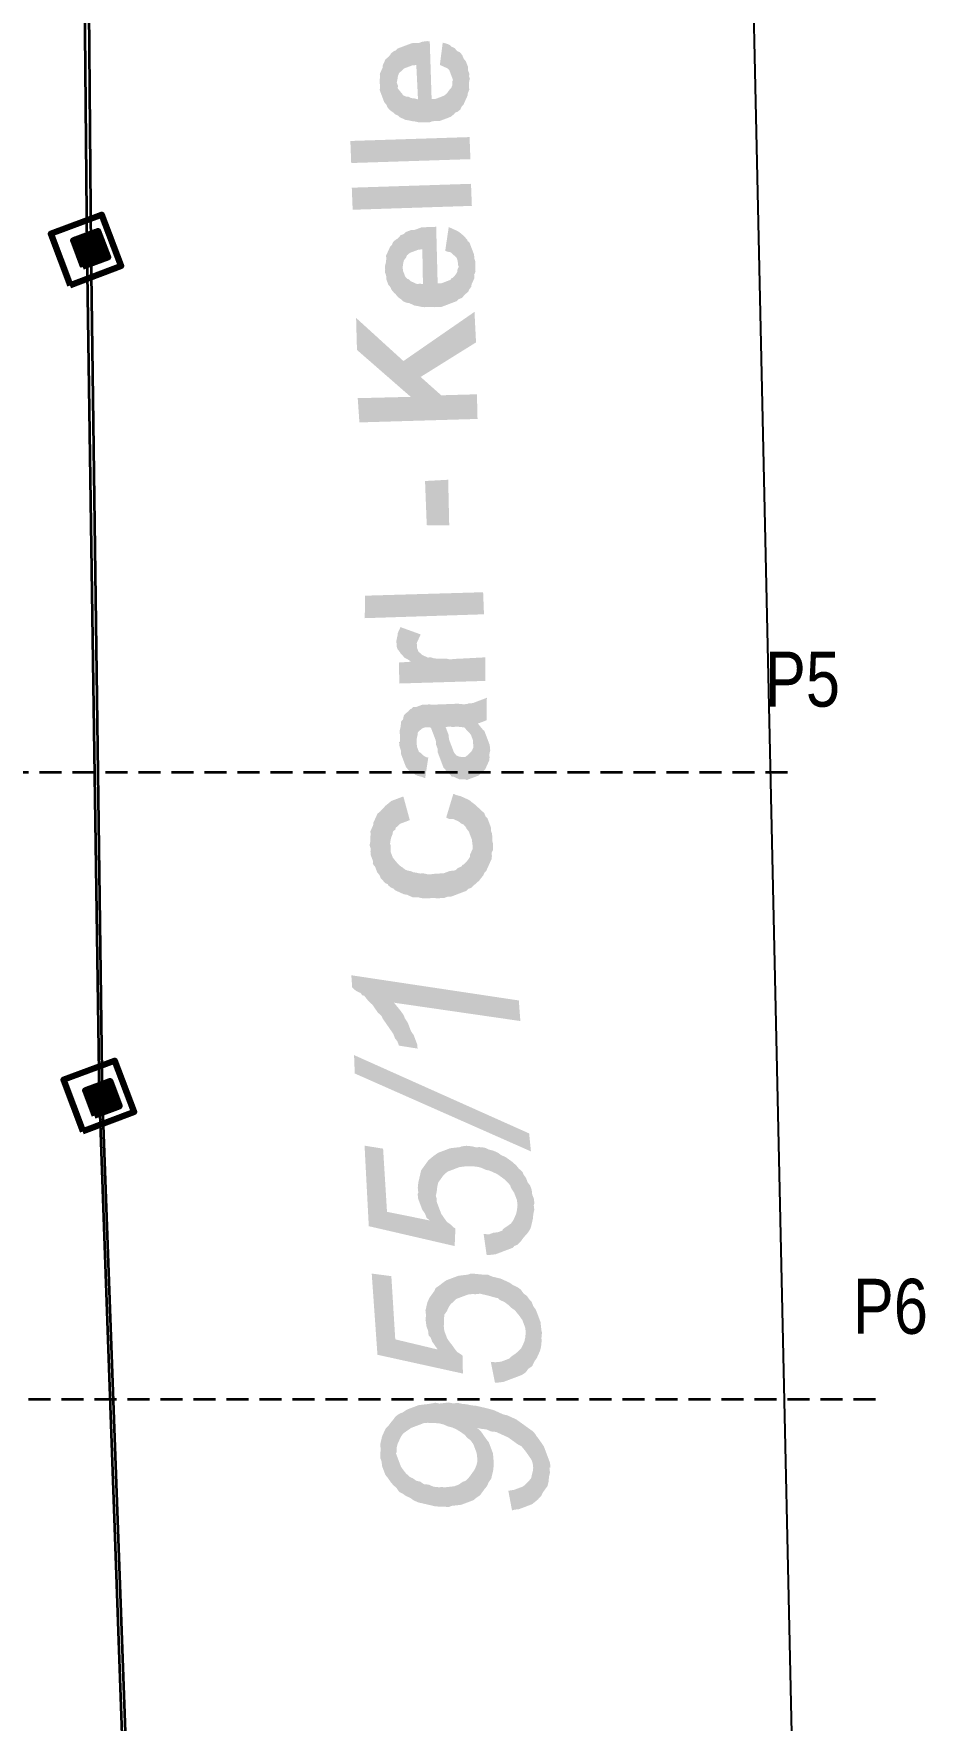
# Model space of a CAD drawing. Header units: metres. Extents: x -47 to 309, y -25 to 105.
# Drawn here: x 178.51 to 186.62, y 19.81 to 35.14 of the extents above; entities that cross this region are included whole.
import ezdxf

# ---------------------------------------------------------------- set-up
doc = ezdxf.new("R2010")
doc.units = ezdxf.units.M
doc.linetypes.add('AUSGEZOGEN', pattern=[0])
doc.linetypes.add('VERDECKT2_S2', pattern=[0.27, 0.2, -0.07])
for name, color, linetype, lineweight in [('XR$1$STANDARD_1', 7, 'AUSGEZOGEN', 25), ('XR$2$Beschriften_1', 7, 'AUSGEZOGEN', 13), ('XR$2$Möblierung', 7, 'AUSGEZOGEN', 13)]:
    doc.layers.add(name, color=color, linetype=linetype, lineweight=lineweight)
doc.styles.add('ARIAL', font='arial.ttf')

msp = doc.modelspace()

# ---------------------------------------------------------------- hatches: boundary and pattern name
at = {"layer": 'XR$1$STANDARD_1', "linetype": 'AUSGEZOGEN', "lineweight": 140, "transparency": 33554687}
h = msp.add_hatch(color=7, dxfattribs=at)
h.set_gradient(color2=(0, 0, 0), one_color=1)
h.paths.add_polyline_path([(181.6567771161778, 34.68837413656986), (181.6580713789491, 34.65493302978603), (181.6556332522105, 34.6313948287602), (181.6966895368178, 34.52246286542182), (181.717789611105, 34.49648653765747), (181.7252543901245, 34.47668072614138), (181.7463544644118, 34.45070439837701), (181.7773574444571, 34.42846046012242), (181.7947251292346, 34.41238703811609), (181.8219957197702, 34.40004600561954), (181.8103473548293, 34.7010159666742), (181.8189559978161, 34.73818946296783), (181.8213941245547, 34.76172766399362), (181.8337351570512, 34.78899825452922), (181.8597114848156, 34.81009832881649), (181.8757849068219, 34.82746601359402), (181.9550081528862, 34.85732512967203), (181.9884492596701, 34.85861939244323), (182.0038300141207, 34.5477465256305), (182.0153279802578, 34.33719697916933), (182.0487690870416, 34.33849124194055), (182.0822101938255, 34.33978550471176), (182.1057483948513, 34.33734737797323), (182.1354571121253, 34.34854454650248), (182.1688982189092, 34.3498388092737), (182.2023393256931, 34.3511330720449), (182.3013683832735, 34.3884569671424), (182.3273447110378, 34.4095570414297), (182.3434181330441, 34.42692472620722), (182.3632239445601, 34.4343895052267), (182.3892002723245, 34.45548957951397), (182.4015413048211, 34.48276017004959), (182.4176147268275, 34.50012785482709), (182.429955759324, 34.52739844536266), (182.4422967918205, 34.55466903589823), (182.4546378243171, 34.5819396264338), (182.4570759510557, 34.60547782745962), (182.4694169835523, 34.6327484179952), (182.4681227207811, 34.66618952477902), (182.4668284580098, 34.6996306315629), (182.4754371009966, 34.73680412785651), (182.4679723219771, 34.75660993937257), (182.4704104487157, 34.78014814039838), (182.4592132801864, 34.80985685767249), (182.4579190174152, 34.84329796445636), (182.4392570698665, 34.89281249324653), (182.4181569955792, 34.91878882101088), (182.4069598270499, 34.948497538285), (182.3858597527627, 34.97447386604936), (182.3585891622271, 34.98681489854588), (182.3374890879398, 35.01279122631028), (182.3102184974042, 35.02513225880684), (182.3218668623452, 34.72416229775217), (182.3156963460969, 34.71052700248438), (182.3169906088681, 34.67708589570053), (182.3046495763715, 34.64981530516496), (182.2885761543652, 34.63244762038742), (182.2663322161106, 34.60144464034209), (182.2403558883462, 34.58034456605482), (182.1611326422819, 34.5504854499768), (182.1276915354981, 34.54919118720561), (182.1107157206684, 35.07434598998923), (182.0871775196426, 35.07678411672778), (182.0438335071007, 35.07175746444683), (182.0141247898267, 35.06056029591758), (181.9806836830428, 35.05926603314636), (181.9472425762589, 35.05797177037515), (181.8185048014045, 35.0094507067484), (181.8024313793981, 34.99208302197087), (181.7826255678821, 34.98461824295137), (181.7566492401177, 34.96351816866407), (181.7504787238694, 34.94988287339632), (181.7344053018631, 34.93251518861878), (181.7084289740987, 34.91141511433148), (181.6960879416022, 34.88414452379592), (181.6837469091056, 34.85687393326035), (181.6813087823671, 34.83333573223452), (181.6689677498705, 34.80606514169896), (181.6566267173739, 34.77879455116339), (181.6579209801451, 34.74535344437955), (181.6554828534066, 34.7218152433537)], flags=0)
h = msp.add_hatch(color=7, dxfattribs=at)
h.set_gradient(color2=(0, 0, 0), one_color=1)
h.paths.add_polyline_path([(182.202731195641, 34.86021445282221), (182.2163664909088, 34.85404393657392), (182.2436370814443, 34.84170290407735), (182.2709076719799, 34.82936187158079), (182.2882753567574, 34.81328844957445), (182.3218668623452, 34.72416229775212), (182.3102184974042, 35.02513225880683), (182.2928508126267, 35.04120568081316), (182.2655802220912, 35.0535467133097), (182.2284067257976, 35.06215535629656)], flags=0)
h = msp.add_hatch(color=7, dxfattribs=at)
h.set_gradient(color2=(0, 0, 0), one_color=1)
h.paths.add_polyline_path([(181.8219957197702, 34.4000460056195), (181.8393634045478, 34.38397258361316), (181.8666339950834, 34.37163155111661), (181.8939045856189, 34.35929051862002), (181.9174427866447, 34.35685239188149), (181.9546162829383, 34.34824374889466), (181.9781544839642, 34.34580562215613), (182.0153279802578, 34.33719697916934), (182.0038300141207, 34.54774652563047), (181.9666565178271, 34.55635516861729), (181.9431183168013, 34.55879329535582), (181.9158477262657, 34.57113432785241), (181.8923095252399, 34.57357245459093), (181.8650389347044, 34.58591348708752), (181.8613065451946, 34.59581639284553), (181.8402064709073, 34.62179272060988), (181.81910639662, 34.64776904837425), (181.8215445233585, 34.67130724940007), (181.8103473548293, 34.70101596667418)], flags=0)
h = msp.add_hatch(color=7, dxfattribs=at)
h.set_gradient(color2=(0, 0, 0), one_color=1)
h.paths.add_polyline_path([(182.4803726809375, 34.00353790535023), (181.3966219685863, 33.96829201291972), (181.3888563919591, 34.16893865362286), (182.4726071043102, 34.20418454605337)], flags=0)
h = msp.add_hatch(color=7, dxfattribs=at)
h.set_gradient(color2=(0, 0, 0), one_color=1)
h.paths.add_polyline_path([(182.4934657074535, 33.57870642291817), (181.4097149951024, 33.54346053048763), (181.4019494184751, 33.74410717119074), (182.4857001308263, 33.77935306362125)], flags=0)
h = msp.add_hatch(color=7, dxfattribs=at)
h.set_gradient(color2=(0, 0, 0), one_color=1)
h.paths.add_polyline_path([(181.7054168327321, 32.99895111259959), (181.7029787059936, 32.97541291157379), (181.7141758745228, 32.94570419429969), (181.715470137294, 32.91226308751583), (181.7341320848428, 32.86274855872566), (181.7552321591301, 32.83677223096129), (181.7626969381496, 32.81696641944522), (181.7837970124369, 32.79099009168085), (181.8011646972144, 32.77491666967455), (181.8222647715017, 32.74894034191018), (181.853267751547, 32.72669640365559), (181.8706354363245, 32.71062298164926), (181.8651575876319, 33.02522823797174), (181.8675957143705, 33.04876643899754), (181.8762043573573, 33.08593993529117), (181.8922777793635, 33.1033076200687), (181.9046188118602, 33.13057821060425), (181.9305951396245, 33.15167828489155), (182.0098183856888, 33.18153740096955), (182.0432594924727, 33.18283166374073), (182.0487373411653, 32.86822640741828), (182.0602353073023, 32.6576768609571), (182.0936764140861, 32.65897112372831), (182.12711752087, 32.66026538649954), (182.1506557218958, 32.65782725976101), (182.1840968286797, 32.65912152253221), (182.2175379354636, 32.66041578530341), (182.356178616076, 32.71266923843995), (182.3722520380823, 32.73003692321745), (182.4019607553564, 32.7412340917467), (182.4180341773628, 32.75860177652423), (182.4341075993691, 32.77596946130176), (182.4600839271334, 32.79706953558907), (182.47242495963, 32.82434012612463), (182.4884983816363, 32.84170781090214), (182.4909365083749, 32.86524601192797), (182.5032775408714, 32.89251660246354), (182.515618573368, 32.91978719299911), (182.5143243105968, 32.95322829978298), (182.5266653430934, 32.98049889031854), (182.5253710803222, 33.01393999710238), (182.5240768175509, 33.04738110388622), (182.5265149442895, 33.07091930491208), (182.5153177757603, 33.10062802218615), (182.514023512989, 33.13406912897002), (182.4729672283817, 33.24300109230842), (182.4555995436043, 33.25907451431472), (182.4518671540945, 33.26897742007276), (182.4307670798072, 33.29495374783709), (182.4133993950297, 33.31102716984342), (182.3960317102521, 33.32710059184976), (182.3650287302069, 33.34934453010435), (182.3667741893898, 33.04464217953991), (182.3742389684092, 33.02483636802387), (182.3618979359127, 32.9975657774883), (182.3594598091741, 32.97402757646247), (182.3372158709195, 32.94302459641716), (182.3211424489132, 32.9256569116396), (182.3112395431552, 32.92192452212986), (182.2951661211488, 32.90455683735233), (182.2159428750846, 32.87469772127432), (182.1825017683006, 32.87340345850312), (182.1692583429808, 33.38865535552874), (182.1358172361969, 33.38736109275751), (182.102376129413, 33.38606682998631), (182.0689350226292, 33.38477256721507), (182.0354939158454, 33.38347830444387), (181.9760764812972, 33.36108396738536), (181.9426353745133, 33.35978970461419), (181.8931208457232, 33.34112775706542), (181.8770474237168, 33.32376007228788), (181.8473387064427, 33.31256290375862), (181.8312652844364, 33.29519521898111), (181.8151918624301, 33.27782753420358), (181.8052889566721, 33.27409514469381), (181.7793126289077, 33.25299507040654), (181.7669715964111, 33.22572447987098), (181.7508981744048, 33.20835679509341), (181.7385571419082, 33.18108620455787), (181.7262161094116, 33.1538156140223), (181.7138750769151, 33.12654502348673), (181.7151693396863, 33.09310391670287), (181.7127312129477, 33.06956571567707), (181.7041225699609, 33.03239221938346)], flags=0)
h = msp.add_hatch(color=7, dxfattribs=at)
h.set_gradient(color2=(0, 0, 0), one_color=1)
h.paths.add_polyline_path([(182.2513709121953, 33.17079142885197), (182.2650062074631, 33.16462091260367), (182.3021797037567, 33.15601226961684), (182.3195473885341, 33.13993884761054), (182.3369150733118, 33.12386542560421), (182.3542827580892, 33.10779200359788), (182.3654799266185, 33.0780832863238), (182.3667741893898, 33.04464217953991), (182.3650287302069, 33.34934453010438), (182.3377581396713, 33.36168556260092), (182.3104875491357, 33.37402659509752), (182.2832169586001, 33.38636762759408)], flags=0)
h = msp.add_hatch(color=7, dxfattribs=at)
h.set_gradient(color2=(0, 0, 0), one_color=1)
h.paths.add_polyline_path([(181.8706354363245, 32.71062298164927), (181.8979060268601, 32.69828194915267), (181.9214442278859, 32.69584382241415), (181.9487148184215, 32.68350278991758), (181.9759854089571, 32.67116175742101), (181.9995236099829, 32.66872363068246), (182.0366971062765, 32.66011498769566), (182.0602353073023, 32.65767686095712), (182.0487373411653, 32.86822640741829), (182.0251991401395, 32.87066453415682), (181.9917580333556, 32.86937027138559), (181.96448744282, 32.88171130388218), (181.9372168522845, 32.89405233637875), (181.919849167507, 32.91012575838509), (181.9062138722391, 32.91629627463335), (181.8888461874616, 32.93236969663965), (181.8664518504031, 32.99178713118787), (181.8651575876319, 33.02522823797174)], flags=0)
h = msp.add_hatch(color=7, dxfattribs=at)
h.set_gradient(color2=(0, 0, 0), one_color=1)
h.paths.add_polyline_path([(181.4410780992193, 32.56003313848806), (181.4489940746504, 32.26896608319141), (181.9377273751599, 31.84244846804025), (182.0278469921456, 32.0234396960312), (182.5314505242303, 32.33765308240582), (182.5173640325509, 32.61508484243463), (181.8715378291479, 32.16810049408809)], flags=0)
h = msp.add_hatch(color=7, dxfattribs=at)
h.set_gradient(color2=(0, 0, 0), one_color=1)
h.paths.add_polyline_path([(181.4559165849181, 31.83049930549154), (181.4711469405649, 31.61004685327235), (182.544994747158, 31.64156035619312), (182.5396672972693, 31.86574519792208), (182.2151591351888, 31.85653495971971), (182.0278469921456, 32.02343969603115), (181.9377273751599, 31.84244846804024)], flags=0)
h = msp.add_hatch(color=7, dxfattribs=at)
h.set_gradient(color2=(0, 0, 0), one_color=1)
h.paths.add_polyline_path([(182.2877289227168, 30.67375518978822), (182.0833498925039, 30.67589251891901), (182.0678187392493, 31.07718580032526), (182.2783682857105, 31.08868376646227)], flags=0)
h = msp.add_hatch(color=7, dxfattribs=at)
h.set_gradient(color2=(0, 0, 0), one_color=1)
h.paths.add_polyline_path([(182.6036877682742, 29.86544930713911), (181.5199370559231, 29.83020341470857), (181.5220743850539, 30.03458244492147), (182.595922191647, 30.06609594784225)], flags=0)
h = msp.add_hatch(color=7, dxfattribs=at)
h.set_gradient(color2=(0, 0, 0), one_color=1)
h.paths.add_polyline_path([(181.8064286553505, 29.61020215890107), (181.8101610448602, 29.60029925314301), (181.8114553076315, 29.5668581463592), (181.818920086651, 29.5470523348431), (181.8400201609383, 29.52107600707874), (181.843752550448, 29.5111731013207), (181.8611202352255, 29.4950996793144), (181.8822203095128, 29.46912335155004), (181.9094909000484, 29.45678231905347), (181.9404938800936, 29.43453838079887), (181.9947342635571, 29.59069714499278), (181.9910018740473, 29.60060005075081), (182.0033429065438, 29.62787064128641), (182.0156839390404, 29.65514123182192), (182.028024971537, 29.68241182235752), (181.8445956168076, 29.74899323831745), (181.832254584311, 29.72172264778188), (181.8199135518144, 29.69445205724631), (181.8174754250758, 29.67091385622048), (181.808866782089, 29.63374035992687)], flags=0)
h = msp.add_hatch(color=7, dxfattribs=at)
h.set_gradient(color2=(0, 0, 0), one_color=1)
h.paths.add_polyline_path([(181.8302676539841, 29.42692320297548), (181.8343008411017, 29.23617946803037), (182.6170815923981, 29.25977699551998), (182.6154865320191, 29.47405893149089), (182.3714958787741, 29.46126670258265), (182.3380547719902, 29.45997243981142), (182.2947107594483, 29.45494578753051), (182.2575372631547, 29.46355443051728), (182.2240961563708, 29.46226016774608), (182.190655049587, 29.46096590497487), (182.1671168485612, 29.46340403171339), (182.1435786475354, 29.46584215845192), (182.1299433522676, 29.47201267470024), (182.1064051512418, 29.47445080143875), (182.0965022454837, 29.470718411929), (182.0692316549482, 29.48305944442559), (182.0419610644126, 29.49540047692218), (182.0245933796351, 29.51147389892848), (182.0072256948575, 29.52754732093481), (181.9960285263282, 29.5572560382089), (181.9947342635571, 29.59069714499278), (181.9404938800936, 29.43453838079886)], flags=0)
h = msp.add_hatch(color=7, dxfattribs=at)
h.set_gradient(color2=(0, 0, 0), one_color=1)
h.paths.add_polyline_path([(181.8413737501732, 28.70729227573701), (181.8314708444152, 28.70355988622726), (181.8364974966962, 28.66021587368537), (181.8476946652254, 28.63050715641126), (181.8489889279966, 28.59706604962741), (181.8937776021136, 28.47823118053099), (181.9148776764009, 28.45225485276664), (181.9322453611784, 28.43618143076032), (181.959515951714, 28.42384039826372), (181.9768836364915, 28.40776697625742), (182.0041542270271, 28.39542594376083), (182.0413277233207, 28.38681730077401), (182.0685983138563, 28.37447626827744), (182.0980062335227, 28.56651426599374), (182.0881033277646, 28.56278187648401), (182.060832737229, 28.57512290898059), (182.0434650524514, 28.59119633098692), (182.0260973676739, 28.60726975299322), (182.0124620724062, 28.6134402692415), (181.9938001248574, 28.66295479803167), (181.9925058620862, 28.69639590481552), (181.9832956238838, 29.02090406689605), (181.959757422858, 29.02334219363456), (181.9436840008517, 29.00597450885704), (181.9337810950937, 29.0022421193473), (181.9177076730873, 28.98487443456976), (181.8917313453229, 28.96377436028246), (181.8756579233166, 28.94640667550496), (181.8670492803298, 28.90923317921134), (181.8509758583235, 28.89186549443379), (181.8485377315849, 28.868327293408), (181.8460996048464, 28.84478909238215), (181.8374909618596, 28.80761559608857), (181.8387852246308, 28.77417448930472), (181.840079487402, 28.74073338252083)], flags=0)
h = msp.add_hatch(color=7, dxfattribs=at)
h.set_gradient(color2=(0, 0, 0), one_color=1)
h.paths.add_polyline_path([(181.9832956238838, 29.02090406689602), (181.9925058620862, 28.69639590481554), (181.991211599315, 28.72983701159938), (181.9998202423018, 28.76701050789298), (182.0022583690404, 28.79054870891881), (182.0183317910466, 28.80791639369632), (182.044308118811, 28.82901646798362), (182.0641139303271, 28.83648124700312), (182.0975550371109, 28.83777550977435), (182.1210932381367, 28.83533738303582), (182.1658819122538, 28.71650251393939), (182.167176175025, 28.68306140715552), (182.182105733064, 28.64344978412338), (182.1833999958351, 28.61000867733952), (182.2356534489717, 28.47136799672704), (182.2530211337492, 28.45529457472071), (182.2642183022785, 28.42558585744664), (182.2548576652722, 28.84051443412063), (182.298201677814, 28.84554108640163), (182.3118369730819, 28.8393705701533), (182.3551809856237, 28.84439722243427), (182.3787191866495, 28.84195909569574), (182.4022573876754, 28.83952096895721), (182.4257955887012, 28.83708284221867), (182.4468956629885, 28.81110651445431), (182.464263347766, 28.79503309244801), (182.4853634220533, 28.76905676468362), (182.5040253696021, 28.71954223589347), (182.5053196323733, 28.68610112910964), (182.5268709030722, 28.38886355756469), (182.5565796203463, 28.40006072609393), (182.5483628473073, 28.87196861057762), (182.6275860933716, 28.90182772665563), (182.6297234225024, 29.1062067568685), (182.520791459164, 29.06515047226126), (182.500985647648, 29.05768569324176), (182.4675445408641, 29.05639143047053), (182.447738729348, 29.04892665145105), (182.4142976225642, 29.04763238867985), (182.3672212205126, 29.05250864215689), (182.1331334730255, 29.0434488027584), (182.1095952719998, 29.04588692949696), (182.0761541652159, 29.04459266672576), (182.0427130584321, 29.04329840395453), (182.0130043411579, 29.03210123542529)], flags=0)
h = msp.add_hatch(color=7, dxfattribs=at)
h.set_gradient(color2=(0, 0, 0), one_color=1)
h.paths.add_polyline_path([(182.2642183022785, 28.42558585744663), (182.291488892814, 28.41324482495002), (182.3125889671013, 28.38726849718568), (182.3224918728593, 28.39100088669544), (182.3497624633949, 28.37865985419889), (182.3770330539305, 28.36631882170228), (182.4005712549563, 28.36388069496375), (182.4340123617401, 28.36517495773495), (182.4476476570079, 28.35900444148669), (182.5268709030722, 28.38886355756468), (182.5053196323733, 28.68610112910961), (182.5066138951445, 28.65266002232575), (182.4942728626479, 28.62538943179019), (182.4781994406415, 28.60802174701268), (182.4621260186353, 28.59065406223513), (182.4361496908709, 28.56955398794783), (182.4027085840871, 28.56825972517663), (182.3791703830613, 28.57069785191516), (182.3518997925257, 28.58303888441176), (182.3307997182384, 28.60901521217608), (182.2860110441213, 28.7278500812725), (182.2809843918404, 28.77119409381441), (182.2548576652722, 28.84051443412065)], flags=0)
h = msp.add_hatch(color=7, dxfattribs=at)
h.set_gradient(color2=(0, 0, 0), one_color=1)
h.paths.add_polyline_path([(182.5565796203463, 28.4000607260939), (182.5726530423526, 28.41742841087142), (182.598629370117, 28.43852848515873), (182.6147027921233, 28.45589616993624), (182.6270438246199, 28.48316676047184), (182.6393848571164, 28.51043735100741), (182.651725889613, 28.53770794154296), (182.6541640163516, 28.56124614256879), (182.6528697535804, 28.59468724935265), (182.6614783965671, 28.63186074564625), (182.6577460070574, 28.64176365140427), (182.6564517442862, 28.67520475818812), (182.6079306806595, 28.80394253304259), (182.5905629958819, 28.82001595504889), (182.5694629215946, 28.84599228281326), (182.5483628473074, 28.87196861057762)], flags=0)
h = msp.add_hatch(color=7, dxfattribs=at)
h.set_gradient(color2=(0, 0, 0), one_color=1)
h.paths.add_polyline_path([(182.2599436440169, 28.01682779702086), (182.2872142345525, 28.00448676452426), (182.3206553413364, 28.00578102729548), (182.347925931872, 27.99343999479892), (182.3751965224074, 27.98109896230238), (182.392564207185, 27.96502554029602), (182.4198347977206, 27.95268450779945), (182.4409348720079, 27.92670818003509), (182.4446672615176, 27.91680527427707), (182.4657673358049, 27.89082894651273), (182.4956264518829, 27.81160570044843), (182.4969207146541, 27.77816459366458), (182.488854340419, 28.15965206355478), (182.4714866556415, 28.1757254855611), (182.444216065106, 28.18806651805766), (182.4169454745704, 28.20040755055423), (182.3896748840348, 28.21274858305081), (182.3525013877412, 28.22135722603764), (182.3252307972057, 28.2336982585342)], flags=0)
h = msp.add_hatch(color=7, dxfattribs=at)
h.set_gradient(color2=(0, 0, 0), one_color=1)
h.paths.add_polyline_path([(181.5630078514448, 27.76546343709646), (181.574205019974, 27.73575471982236), (181.5717668932354, 27.71221651879653), (181.5730611560066, 27.67877541201266), (181.5954554930651, 27.61935797746446), (181.5930173663266, 27.59581977643864), (181.6141174406139, 27.56984344867429), (181.6327793881626, 27.52032891988411), (181.6538794624499, 27.49435259211977), (181.6650766309792, 27.46464387484566), (181.6824443157567, 27.44857045283934), (181.703544390044, 27.42259412507499), (181.7308149805795, 27.41025309257841), (181.7345473700893, 27.40035018682036), (181.7519150548668, 27.38427676481407), (181.7791856454024, 27.37193573231748), (181.7965533301799, 27.35586231031116), (181.8238239207155, 27.34352127781458), (181.8510945112511, 27.33118024531803), (181.8783651017866, 27.31883921282143), (181.9019033028125, 27.31640108608293), (181.9291738933481, 27.30406005358633), (181.9564444838836, 27.29171902108978), (181.9898855906675, 27.29301328386099), (182.0134237916933, 27.29057515712244), (182.0505972879869, 27.28196651413563), (182.0840383947707, 27.28326077690684), (182.1174795015546, 27.28455503967806), (182.1509206083384, 27.28584930244925), (182.1744588093642, 27.28341117571072), (182.2078999161481, 27.28470543848194), (182.2413410229319, 27.28599970125314), (182.2710497402061, 27.29719686978239), (182.3044908469899, 27.29849113255363), (182.4431315276024, 27.35074458569012), (182.4592049496087, 27.36811227046764), (182.4889136668828, 27.37930943899688), (182.5049870888892, 27.3966771237744), (182.5309634166535, 27.41777719806171), (182.5470368386599, 27.43514488283925), (182.5569397444179, 27.43887727234898), (182.5791836826725, 27.4698802523943), (182.5952571046788, 27.48724793717184), (182.6075981371754, 27.51451852770741), (182.6236715591817, 27.53188621248493), (182.6360125916783, 27.5591568030205), (182.6483536241748, 27.58642739355608), (182.6606946566714, 27.61369798409163), (182.673035689168, 27.64096857462723), (182.6754738159065, 27.66450677565301), (182.6741795531353, 27.69794788243689), (182.6865205856319, 27.72521847297244), (182.6852263228607, 27.7586595797563), (182.6839320600895, 27.79210068654017), (182.6801996705797, 27.80200359229819), (182.6789054078085, 27.83544469908204), (182.6776111450372, 27.86888580586591), (182.666413976508, 27.89859452314001), (182.6688521032466, 27.92213272416583), (182.6352605976588, 28.01125887598813), (182.6178929128813, 28.02733229799445), (182.606695744352, 28.05704101526857), (182.5893280595745, 28.0731144372749), (182.571960374797, 28.08918785928121), (182.5545926900194, 28.10526128128755), (182.5372250052419, 28.12133470329386), (182.5198573204644, 28.13740812530017), (182.488854340419, 28.15965206355478), (182.4969207146541, 27.7781645936646), (182.5006531041639, 27.76826168790655), (182.5019473669351, 27.73482058112272), (182.4896063344385, 27.70754999058713), (182.4772653019419, 27.68027940005156), (182.4748271752034, 27.65674119902574), (182.4525832369488, 27.62573821898045), (182.4365098149425, 27.6083705342029), (182.4204363929361, 27.59100284942537), (182.4105334871781, 27.58727045991558), (182.3944600651718, 27.56990277513809), (182.3647513478977, 27.55870560660884), (182.3486779258913, 27.54133792183129), (182.3288721143753, 27.53387314281182), (182.2954310075914, 27.53257888004059), (182.2360135730432, 27.5101845429821), (182.2025724662593, 27.5088902802109), (182.1691313594755, 27.50759601743966), (182.1257873469336, 27.50256936515871), (182.0923462401498, 27.5012751023875), (182.0551727438562, 27.5098837453743), (182.0217316370723, 27.5085894826031), (181.9845581407787, 27.51719812558995), (181.9610199397528, 27.51963625232846), (181.9337493492173, 27.53197728482504), (181.9102111481915, 27.53441541156358), (181.8829405576559, 27.54675644406016), (181.8655728728784, 27.56282986606647), (181.8519375776106, 27.56900038231476), (181.834569892833, 27.58507380432106), (181.8172022080555, 27.60114722632738), (181.7961021337682, 27.62712355409174), (181.775002059481, 27.65309988185611), (181.7563401119322, 27.70261441064631), (181.755045849161, 27.73605551743014), (181.7537515863898, 27.76949662421401), (181.7357823063967, 28.14725170459443), (181.7098059786324, 28.12615163030714), (181.6937325566261, 28.10878394552961), (181.6776591346197, 28.09141626075206), (181.6615857126134, 28.07404857597455), (181.6356093848491, 28.05294850168725), (181.6232683523525, 28.02567791115171), (181.6109273198559, 27.9984073206161), (181.5985862873593, 27.97113673008056), (181.5961481606208, 27.94759852905473), (181.5838071281242, 27.92032793851916), (181.5714660956277, 27.8930573479836), (181.5727603583989, 27.85961624119975), (181.5703222316603, 27.83607804017393), (181.5716164944315, 27.80263693339007)], flags=0)
h = msp.add_hatch(color=7, dxfattribs=at)
h.set_gradient(color2=(0, 0, 0), one_color=1)
h.paths.add_polyline_path([(181.7357823063967, 28.1472517045944), (181.7537515863898, 27.76949662421395), (181.75001919688, 27.77939952997201), (181.7524573236186, 27.80293773099782), (181.7610659666054, 27.84011122729142), (181.773406999102, 27.86738181782702), (181.7758451258405, 27.89092001885279), (181.8018214536049, 27.91202009314009), (181.7980890640951, 27.92192299889813), (181.8240653918595, 27.94302307318543), (181.8401388138658, 27.96039075796293), (181.9292649656881, 27.9939822635507), (181.8706905974995, 28.20940806348891), (181.7617586341611, 28.16835177888167)], flags=0)
h = msp.add_hatch(color=7, dxfattribs=at)
h.set_gradient(color2=(0, 0, 0), one_color=1)
h.paths.add_polyline_path([(181.3977575019759, 26.58352673352451), (181.4053726797994, 26.4733005074149), (181.4401080493545, 26.44115366340225), (181.4810139351578, 26.42264211465741), (181.5021140094451, 26.39666578689305), (181.5120169152032, 26.40039817640281), (181.5331169894904, 26.37442184863845), (181.5542170637777, 26.3484455208741), (181.5889524333328, 26.31629867686148), (181.6137848971298, 26.28041944333907), (181.6386173609268, 26.24454020981668), (181.6733527304819, 26.21239336580403), (181.6808175095014, 26.19258755428797), (181.7056499732984, 26.15670832076558), (181.7304824370955, 26.12082908724318), (181.7553149008925, 26.08494985372077), (181.7801473646895, 26.04907062019841), (181.7950769227285, 26.00945899716623), (181.7858666845261, 26.33396715924676), (182.9343622813142, 26.16742254700682), (182.9204261884387, 26.35443389244218)], flags=0)
h = msp.add_hatch(color=7, dxfattribs=at)
h.set_gradient(color2=(0, 0, 0), one_color=1)
h.paths.add_polyline_path([(181.7950769227285, 26.00945899716627), (181.8161769970158, 25.98348266940192), (181.8311065550548, 25.94387104636976), (181.9996063517453, 25.91690125344197), (181.998312088974, 25.95034236022583), (181.9647205833863, 26.03946851204812), (181.9398881195893, 26.07534774557051), (181.9100290035113, 26.15457099163481), (181.8851965397143, 26.19045022515718), (181.8739993711851, 26.2201589424313), (181.849166907388, 26.2560381759537), (181.8280668331007, 26.28201450371805), (181.8069667588134, 26.30799083148241), (181.7858666845261, 26.33396715924678)], flags=0)
h = msp.add_hatch(color=7, dxfattribs=at)
h.set_gradient(color2=(0, 0, 0), one_color=1)
h.paths.add_polyline_path([(183.0304702698681, 24.98220465033682), (181.428970207289, 25.69051975611848), (181.4224988934329, 25.85772529003773), (183.0140960502539, 25.14567779474634)], flags=0)
h = msp.add_hatch(color=7, dxfattribs=at)
h.set_gradient(color2=(0, 0, 0), one_color=1)
h.paths.add_polyline_path([(181.5180052867712, 25.03418905174187), (181.5563819734959, 24.30221709200683), (182.3370253956616, 24.12143558928355), (182.3441893770733, 24.28247060695452), (182.3305540818055, 24.28864112320282), (182.2958187122504, 24.32078796721545), (182.2648157322051, 24.34303190547008), (182.2399832684081, 24.37891113899245), (182.215150804611, 24.41479037251485), (182.1740945200038, 24.52372233585322), (182.1728002572326, 24.55716344263709), (182.1251222599654, 24.92372135448827), (182.099145932201, 24.90262128020097), (182.0769019939464, 24.87161830015566), (182.1136836202922, 24.35392827639154), (181.72214284584, 24.43254992724028), (181.6865050834617, 25.00721925881408)], flags=0)
h = msp.add_hatch(color=7, dxfattribs=at)
h.set_gradient(color2=(0, 0, 0), one_color=1)
h.paths.add_polyline_path([(182.1251222599654, 24.92372135448827), (182.1728002572326, 24.55716344263706), (182.1653354782131, 24.57696925415316), (182.1739441212, 24.61414275044673), (182.1788203746771, 24.66121915249837), (182.1874290176638, 24.698392648792), (182.2096729559184, 24.7293956288373), (182.2319168941731, 24.76039860888264), (182.2479903161793, 24.77776629366017), (182.2739666439437, 24.79886636794744), (182.3828986072821, 24.83992265255466), (182.426242619824, 24.84494930483565), (182.4596837266079, 24.84624356760686), (182.4931248333917, 24.84753783037806), (182.5402012354433, 24.84266157690099), (182.5773747317369, 24.83405293391417), (182.6182806175403, 24.81554138516933), (182.6554541138339, 24.8069327421825), (182.6827247043695, 24.79459170968594), (182.7236305901728, 24.77608016094104), (182.7546335702182, 24.75383622268647), (182.7856365502635, 24.73159228443187), (182.8203719198185, 24.69944544041921), (182.8414719941058, 24.67346911265484), (182.8526691626351, 24.64376039538074), (182.8775016264321, 24.60788116185837), (182.9036283530004, 24.53856082155214), (182.9086550052813, 24.49521680901023), (182.8981505043077, 24.85316607787459), (182.8634151347526, 24.88531292188725), (182.8324121547073, 24.90755686014182), (182.801409174662, 24.92980079839645), (182.7605032888587, 24.94831234714131), (182.7295003088134, 24.97055628539588), (182.68859442301, 24.98906783414078), (182.6514209267164, 24.99767647712761), (182.610515040913, 25.01618802587244), (182.5634386388614, 25.02106427934951), (182.5299975320775, 25.0197700165783), (182.4928240357839, 25.02837865956513), (182.4457476337323, 25.0332549130422), (182.4024036211904, 25.02822826076123), (182.3825978096743, 25.02076348174176), (182.3392537971325, 25.01573682946079), (182.2959097845906, 25.01071017717982), (182.1869778212522, 24.96965389257261), (182.1510985877298, 24.94482142877554)], flags=0)
h = msp.add_hatch(color=7, dxfattribs=at)
h.set_gradient(color2=(0, 0, 0), one_color=1)
h.paths.add_polyline_path([(182.0067385872807, 24.60767143659068), (182.0005680710324, 24.59403614132291), (182.0055947233133, 24.55069212878101), (182.0429186184109, 24.45166307120067), (182.0677510822079, 24.4157838376783), (182.0826806402469, 24.37617221464617), (182.1136836202922, 24.35392827639154), (182.0769019939464, 24.87161830015566), (182.0546580556918, 24.84061532011033), (182.0324141174372, 24.80961234006503), (182.0238054744504, 24.77243884377142), (182.0151968314636, 24.73526534747782), (182.0065881884768, 24.69809185118422), (182.0017119349997, 24.65101544913258)], flags=0)
h = msp.add_hatch(color=7, dxfattribs=at)
h.set_gradient(color2=(0, 0, 0), one_color=1)
h.paths.add_polyline_path([(182.6006714616188, 24.23211301180482), (182.6282428497621, 24.03893115012117), (182.661683956546, 24.04022541289237), (182.6715868623041, 24.04395780240213), (182.7050279690879, 24.04525206517335), (182.8634744612164, 24.10497029732934), (182.8795478832228, 24.12233798210687), (182.9092566004969, 24.1335351506361), (182.9414034445095, 24.16827052019118), (182.9636473827641, 24.19927350023651), (182.9957942267767, 24.23400886979155), (183.0180381650313, 24.26501184983688), (183.030379197528, 24.29228244037245), (183.0389878405147, 24.32945593666605), (183.0475964835016, 24.36662943295969), (183.0524727369786, 24.41370583501131), (183.0610813799655, 24.4508793313049), (183.0560547276845, 24.49422334384679), (183.0622252439328, 24.50785863911458), (183.0571985916518, 24.55120265165647), (183.0422690336128, 24.59081427468861), (183.0372423813319, 24.6341582872305), (183.0223128232929, 24.67376991026264), (183.0012127490056, 24.699746238027), (182.9862831909666, 24.73935786105912), (182.9614507271696, 24.77523709458152), (182.95398594815, 24.79504290609759), (182.919250578595, 24.82718975011024), (182.8981505043077, 24.85316607787459), (182.9086550052813, 24.49521680901023), (182.9037787518042, 24.44814040695859), (182.8951701088174, 24.410966910665), (182.8766585600725, 24.37006102486163), (182.8704880438243, 24.35642572959386), (182.8482441055696, 24.32542274954854), (182.8123648720473, 24.30059028575152), (182.7764856385248, 24.27575782195447), (182.7703151222766, 24.26212252668667), (182.7307034992445, 24.2471929686477), (182.6873594867026, 24.24216631636674), (182.6477478636704, 24.22723675832771)], flags=0)
h = msp.add_hatch(color=7, dxfattribs=at)
h.set_gradient(color2=(0, 0, 0), one_color=1)
h.paths.add_polyline_path([(181.5831102952797, 23.87121509332645), (181.6351222772722, 23.13307261734312), (182.4120333099281, 22.96219402037786), (182.4092943855818, 23.11949664853913), (182.4055619960721, 23.12939955429714), (182.360923720759, 23.15781400880004), (182.3398236464717, 23.1837903365644), (182.3149911826746, 23.21966957008677), (182.2938911083874, 23.24564589785114), (182.2690586445904, 23.28152513137351), (182.2429319180221, 23.35084547167977), (182.2379052657411, 23.39418948422167), (182.2001301742319, 23.76447978558259), (182.1642509407096, 23.73964732178558), (182.151909908213, 23.71237673125001), (182.1825210183104, 23.18105141221809), (181.7971507601066, 23.2733083583346), (181.7615129977282, 23.84797768990843)], flags=0)
h = msp.add_hatch(color=7, dxfattribs=at)
h.set_gradient(color2=(0, 0, 0), one_color=1)
h.paths.add_polyline_path([(182.2001301742319, 23.76447978558262), (182.2379052657411, 23.39418948422169), (182.2403433924797, 23.41772768524751), (182.2390491297084, 23.45116879203134), (182.2439253831855, 23.49824519408299), (182.2661693214401, 23.52924817412831), (182.284680870185, 23.57015405993166), (182.3069248084396, 23.60115703997699), (182.3168277141977, 23.60488942948675), (182.3489745582103, 23.6396247990418), (182.4579065215487, 23.68068108364903), (182.5012505340905, 23.68570773593), (182.5247887351163, 23.68326960919147), (182.5681327476583, 23.68829626147242), (182.6053062439519, 23.67968761848562), (182.6424797402455, 23.67107897549879), (182.6932885318069, 23.65629981626367), (182.7304620281005, 23.64769117327685), (182.7478297128779, 23.63161775127055), (182.7887355986813, 23.61310620252567), (182.8197385787266, 23.59086226427106), (182.8544739482817, 23.55871542025842), (182.885476928327, 23.53647148200381), (182.9065770026144, 23.51049515423947), (182.9276770769016, 23.48451882647511), (182.9525095406986, 23.44863959295271), (182.9786362672669, 23.37931925264649), (182.9836629195478, 23.33597524010458), (182.9632555128162, 23.6901921194592), (182.9384230490192, 23.7260713529816), (182.9074200689739, 23.74831529123619), (182.8665141831705, 23.76682683998103), (182.8355112031252, 23.78907077823568), (182.7946053173219, 23.80758232698051), (182.7536994315185, 23.82609387572538), (182.7165259352249, 23.83470251871222), (182.6793524389313, 23.84331116169902), (182.6384465531279, 23.86182271044386), (182.6050054463441, 23.86052844767267), (182.5579290442924, 23.86540470114975), (182.5108526422408, 23.87028095462681), (182.477411535457, 23.86898669185559), (182.4576057239409, 23.86152191283609), (182.414261711399, 23.85649526055512), (182.3709176988571, 23.85146860827417), (182.2619857355187, 23.81041232366694), (182.2261065019964, 23.78557985986989)], flags=0)
h = msp.add_hatch(color=7, dxfattribs=at)
h.set_gradient(color2=(0, 0, 0), one_color=1)
h.paths.add_polyline_path([(182.0718435957891, 23.4446974781753), (182.0755759852989, 23.43479457241726), (182.0806026375799, 23.39145055987536), (182.0955321956189, 23.35183893684323), (182.1005588478999, 23.30849492430135), (182.1179265326774, 23.29242150229502), (182.1328560907164, 23.25280987926289), (182.1576885545134, 23.21693064574049), (182.1825210183104, 23.18105141221809), (182.151909908213, 23.71237673125004), (182.1296659699584, 23.68137375120471), (182.1074220317038, 23.65037077115937), (182.0889104829589, 23.60946488535604), (182.0803018399721, 23.57229138906243), (182.0716931969853, 23.53511789276883), (182.0767198492663, 23.49177388022693)], flags=0)
h = msp.add_hatch(color=7, dxfattribs=at)
h.set_gradient(color2=(0, 0, 0), one_color=1)
h.paths.add_polyline_path([(182.6657764701273, 23.06913905338942), (182.7032507640287, 22.87968958121551), (182.7366918708125, 22.88098384398673), (182.7800358833545, 22.88601049626772), (182.948385281241, 22.94946111793345), (182.9842645147634, 22.97429358173047), (183.006508453018, 23.00529656177579), (183.0423876865404, 23.03012902557281), (183.0608992352852, 23.07103491137616), (183.0831431735399, 23.10203789142148), (183.0954842060364, 23.12930848195706), (183.1139957547813, 23.17021436776042), (183.1226043977681, 23.20738786405402), (183.1274806512452, 23.25446426610566), (183.1261863884741, 23.28790537288949), (183.131062641951, 23.33498177494116), (183.1273302524413, 23.3448846806992), (183.1223036001604, 23.38822869324108), (183.1172769478794, 23.43157270578295), (183.0762206632722, 23.54050466912136), (183.0513881994751, 23.57638390264373), (183.0364586414362, 23.61599552567587), (183.0190909566586, 23.63206894768219), (182.9942584928615, 23.6679481812046), (182.9632555128162, 23.69019211945919), (182.9836629195478, 23.33597524010458), (182.9787866660708, 23.28889883805295), (182.970178023084, 23.25172534175935), (182.9516664743391, 23.21081945595599), (182.9454959580908, 23.19718416068818), (182.9133491140782, 23.16244879113315), (182.8873727863138, 23.14134871684585), (182.8514935527914, 23.11651625304883), (182.8354201307851, 23.09914856827127), (182.7561968847208, 23.06928945219331), (182.722755777937, 23.06799518942207), (182.7128528721789, 23.06426279991233)], flags=0)
h = msp.add_hatch(color=7, dxfattribs=at)
h.set_gradient(color2=(0, 0, 0), one_color=1)
h.paths.add_polyline_path([(181.7785481390216, 22.54248026256687), (181.8038317992304, 22.23533978526389), (181.8100023154787, 22.24897508053166), (181.8087080527075, 22.28241618731553), (181.8173166956943, 22.31958968360913), (181.8358282444391, 22.36049556941247), (181.8481692769357, 22.38776615994806), (181.8704132151903, 22.41876913999337), (181.9062924487127, 22.44360160379041), (181.9421716822351, 22.46843406758741), (182.0610065513315, 22.51322274170442), (182.0944476581154, 22.51451700447565), (182.1179858591412, 22.51207887773709), (182.151426965925, 22.51337314050832), (182.1985033679767, 22.50849688703126), (182.2356768642703, 22.49988824404443), (182.2765827500736, 22.48137669529953), (182.3137562463672, 22.47276805231273), (182.3546621321706, 22.45425650356787), (182.3993004074837, 22.42584204906498), (182.430303387529, 22.40359811081037), (182.4514034618163, 22.37762178304604), (182.4824064418616, 22.35537784479141), (182.5072389056586, 22.31949861126901), (182.5370980217366, 22.24027536520474), (182.5421246740176, 22.19693135266287), (182.5687025969975, 21.85634976857602), (182.5909465352521, 21.88735274862133), (182.6131904735067, 21.91835572866666), (182.629263895513, 21.9357234134442), (182.6477754442579, 21.97662929924757), (182.6700193825125, 22.00763227929287), (182.6786280254993, 22.04480577558647), (182.6872366684861, 22.08197927188008), (182.6921129219632, 22.12905567393171), (182.690818659192, 22.16249678071558), (182.6895243964208, 22.19593788749942), (182.6844977441398, 22.23928190004128), (182.6471738490424, 22.33831095762168), (182.6260737747551, 22.36428728538605), (182.601241310958, 22.40016651890842), (182.576408847161, 22.43604575243079), (182.5416734776059, 22.46819259644345), (182.5339079009787, 22.66883923714656), (182.486831498927, 22.67371549062362), (182.4496580026334, 22.68232413361049), (182.4025816005817, 22.68720038708755), (182.3654081042882, 22.69580903007438), (182.3220640917463, 22.69078237779341), (182.2848905954527, 22.69939102078021), (182.2415465829108, 22.69436436849924), (182.1982025703689, 22.6893377162183), (182.1610290740753, 22.69794635920513), (182.1511261683173, 22.69421396969537), (182.0978792500173, 22.68545492790463), (182.0545352374754, 22.68042827562369), (182.0111912249336, 22.67540162334273), (181.9022592615952, 22.63434533873548), (181.8663800280728, 22.60951287493847), (181.8366713107986, 22.59831570640924), (181.8007920772762, 22.57348324261217)], flags=0)
h = msp.add_hatch(color=7, dxfattribs=at)
h.set_gradient(color2=(0, 0, 0), one_color=1)
h.paths.add_polyline_path([(181.6601644663369, 22.22643034466931), (181.6614587291081, 22.19298923788544), (181.6726558976373, 22.16328052061134), (181.6776825499183, 22.11993650806944), (181.7075416659963, 22.04071326200517), (181.7286417402836, 22.01473693424084), (181.7534742040806, 21.97885770071841), (181.7745742783679, 21.95288137295407), (181.809309647923, 21.92073452894141), (181.83414211172, 21.88485529541904), (181.8614127022556, 21.87251426292244), (181.8924156823009, 21.85027032466784), (181.9333215681042, 21.83175877592301), (181.9643245481496, 21.80951483766841), (182.005230433953, 21.79100328892354), (182.0424039302466, 21.78239464593669), (182.0795774265402, 21.77378600294988), (182.1167509228338, 21.76517735996308), (182.1539244191274, 21.75656871697623), (182.201000821179, 21.75169246349919), (182.2344419279628, 21.75298672627039), (182.2815183300144, 21.7481104727933), (182.3112270472886, 21.75930764132256), (182.3545710598304, 21.7643342936035), (182.3979150723724, 21.76936094588447), (182.5068470357108, 21.81041723049172), (182.5328233634751, 21.83151730477902), (182.5687025969975, 21.85634976857605), (182.5421246740176, 22.19693135266287), (182.5434189367888, 22.16349024587903), (182.534810293802, 22.1263167495854), (182.5162987450571, 22.08541086378206), (182.4940548068025, 22.05440788373676), (182.4718108685479, 22.02340490369142), (182.4396640245353, 21.98866953413638), (182.4099553072612, 21.97747236560712), (182.3740760737387, 21.95263990181008), (182.3344644507066, 21.93771034377108), (182.2911204381647, 21.93268369149011), (182.2477764256228, 21.92765703920917), (182.224238224597, 21.9300951659477), (182.1907971178132, 21.9288009031765), (182.1437207157615, 21.93367715665356), (182.1028148299582, 21.95218870539842), (182.0557384279065, 21.95706495887549), (182.0247354478612, 21.97930889713009), (181.9875619515676, 21.98791754011692), (181.9565589715224, 22.01016147837155), (181.9292883809867, 22.02250251086809), (181.8945530114317, 22.05464935488072), (181.8734529371444, 22.08062568264508), (181.8486204733474, 22.11650491616751), (181.8038317992304, 22.23533978526392), (181.7785481390216, 22.54248026256687), (181.7624747170154, 22.52511257778933), (181.7402307787607, 22.49410959774403), (181.7080839347481, 22.45937422818896), (181.6957429022515, 22.43210363765339), (181.6772313535066, 22.39119775185005), (181.6686227105199, 22.35402425555645), (181.660014067533, 22.31685075926282), (181.665040719814, 22.27350674672094)], flags=0)
h = msp.add_hatch(color=7, dxfattribs=at)
h.set_gradient(color2=(0, 0, 0), one_color=1)
h.paths.add_polyline_path([(182.5339079009787, 22.66883923714657), (182.5416734776059, 22.46819259644345), (182.5788469738995, 22.4595839534566), (182.6259233759512, 22.45470769997955), (182.6668292617545, 22.4361961512347), (182.7139056638062, 22.43131989775764), (182.7548115496095, 22.41280834901276), (182.7820821401451, 22.4004673165162), (182.8229880259484, 22.38195576777134), (182.8539910059938, 22.35971182951673), (182.884993986039, 22.33746789126215), (182.9159969660843, 22.3152239530075), (182.9432675566199, 22.30288292051096), (182.9643676309072, 22.2769065927466), (182.9854677051945, 22.25093026498223), (183.0103001689915, 22.21505103145982), (183.0351326327886, 22.17917179793747), (183.0463298013179, 22.14946308066337), (183.0513564535988, 22.10611906812145), (183.0520491211545, 22.43435961971175), (183.0210461411091, 22.45660355796633), (182.9900431610638, 22.47884749622093), (182.9590401810185, 22.50109143447554), (182.9280372009732, 22.52333537273013), (182.8970342209278, 22.54557931098475), (182.8561283351246, 22.56409085972961), (182.8152224493212, 22.58260240847444), (182.7780489530276, 22.59121105146129), (182.7371430672242, 22.60972260020615), (182.6962371814209, 22.628234148951), (182.6454283898595, 22.64301330818613), (182.6082548935659, 22.65162195117293), (182.5710813972723, 22.66023059415976)], flags=0)
h = msp.add_hatch(color=7, dxfattribs=at)
h.set_gradient(color2=(0, 0, 0), one_color=1)
h.paths.add_polyline_path([(182.8250342827391, 21.89641258801984), (182.8587761871307, 21.71686602160402), (182.8785819986468, 21.72433080062352), (182.9219260111886, 21.72935745290449), (183.0407608802851, 21.77414612702146), (183.0667372080495, 21.79524620130874), (183.0927135358138, 21.81634627559601), (183.1248603798265, 21.85108164515109), (183.137201412323, 21.87835223568664), (183.1594453505776, 21.90935521573196), (183.1816892888322, 21.9403581957773), (183.1902979318191, 21.97753169207089), (183.1951741852961, 22.02460809412254), (183.203782828283, 22.06178159041614), (183.198756176002, 22.10512560295804), (183.2086590817601, 22.10885799246776), (183.2036324294791, 22.15220200500966), (183.1476465868328, 22.30074559138018), (183.1228141230358, 22.3366248249026), (183.0979816592388, 22.37250405842498), (183.0768815849515, 22.39848038618933), (183.0731491954417, 22.40838329194737), (183.0520491211545, 22.43435961971173), (183.0513564535988, 22.10611906812145), (183.0489183268603, 22.08258086709563), (183.0403096838734, 22.04540737080205), (183.0317010408866, 22.00823387450843), (182.999554196874, 21.97349850495336), (182.9834807748677, 21.95613082017584), (182.9575044471033, 21.93503074588856), (182.878281201039, 21.90517162981055)], flags=0)

# ---------------------------------------------------------------- linework, layer by layer
at = {"layer": 'XR$1$STANDARD_1', "color": 6, "linetype": 'AUSGEZOGEN', "lineweight": 140, "transparency": 33554687}
for p, q in [((179.1858358578059, 33.11243095121986), (179.0962585095719, 33.35010068941269)), ((178.8684916771371, 33.2642557306885), (178.9580690253711, 33.02658599249563)), ((179.2804315277432, 25.38967261328029), (179.1945865690189, 25.61743944571509)), ((178.9767226423422, 25.53532687650061), (179.0625676010664, 25.30756004406577))]:
    msp.add_line(p, q, dxfattribs=at)
at = {"layer": 'XR$1$STANDARD_1', "color": 7, "linetype": 'AUSGEZOGEN', "lineweight": -3, "transparency": 33554687}
msp.add_lwpolyline([(185.2816924852369, 64.0798833853563), (184.911226793339, 41.80729494682602), (185.5005559660137, 15.15771081788284)], dxfattribs=at)
at = {"layer": 'XR$1$STANDARD_1', "color": 6, "linetype": 'AUSGEZOGEN', "lineweight": 35, "transparency": 33554687}
msp.add_lwpolyline([(179.4431126016793, 16.94613948413481), (179.1366137960459, 25.47118358727913), (179.0321152203506, 33.19020953570899), (178.97300600276, 40.42872137436991), (178.9313288729275, 50.59168704236745), (179.0037565922293, 56.94107227423439), (178.9740478749552, 56.92987510570513), (178.9275964834178, 50.60158994812549), (178.9259296007084, 40.43359762784701), (178.9925035973185, 33.17527997767002), (179.1056108160006, 25.49342752553376), (179.4096714948955, 16.9448452213636), (179.4431126016793, 16.94613948413481)], close=True, dxfattribs=at)
at = {"layer": 'XR$1$STANDARD_1', "color": 6, "linetype": 'AUSGEZOGEN', "lineweight": 140, "transparency": 33554687}
for points in [[(178.8406788178499, 32.8579357970012), (179.3061153884775, 33.03335810395942), (179.1306930815193, 33.49879467458707), (178.6652565108917, 33.32337236762886), (178.8406788178499, 32.8579357970012)], [(178.9580690253712, 33.0265859924956), (179.185835857806, 33.11243095121982), (179.096258509572, 33.35010068941266), (178.8684916771372, 33.26425573068844), (178.9580690253712, 33.0265859924956)], [(178.9877777426453, 33.03778316102484), (178.8982003944113, 33.27545289921768), (178.9877777426453, 33.03778316102484)], [(179.0075835541614, 33.04524794004434), (178.9180062059274, 33.28291767823718), (179.0075835541614, 33.04524794004434)], [(179.0174864599195, 33.04898032955408), (178.9279091116854, 33.28665006774692), (179.0174864599195, 33.04898032955408)], [(179.0273893656775, 33.05271271906381), (178.9378120174434, 33.29038245725665), (179.0273893656775, 33.05271271906381)], [(179.0372922714355, 33.05644510857358), (178.9477149232015, 33.29411484676642), (179.0372922714355, 33.05644510857358)], [(179.0471951771935, 33.06017749808331), (178.9576178289596, 33.29784723627618), (179.0471951771935, 33.06017749808331)], [(179.0570980829516, 33.06390988759308), (178.9675207347176, 33.30157962578592), (179.0570980829516, 33.06390988759308)], [(179.0670009887096, 33.06764227710281), (178.9774236404756, 33.30531201529566), (179.0670009887096, 33.06764227710281)], [(179.0769038944676, 33.07137466661258), (178.9873265462337, 33.30904440480542), (179.0769038944676, 33.07137466661258)], [(179.0967097059837, 33.07883944563208), (179.0071323577497, 33.31650918382492), (179.0967097059837, 33.07883944563208)], [(179.1066126117417, 33.08257183514185), (179.0170352635078, 33.32024157333468), (179.1066126117417, 33.08257183514185)], [(179.1165155174997, 33.08630422465156), (179.0269381692658, 33.32397396284442), (179.1165155174997, 33.08630422465156)], [(179.1264184232579, 33.09003661416132), (179.0368410750238, 33.32770635235419), (179.1264184232579, 33.09003661416132)], [(179.1363213290159, 33.09376900367108), (179.0467439807819, 33.33143874186393), (179.1363213290159, 33.09376900367108)], [(179.1462242347739, 33.09750139318079), (179.0566468865399, 33.33517113137366), (179.1462242347739, 33.09750139318079)], [(179.16603004629, 33.10496617220032), (179.076452698056, 33.34263591039316), (179.16603004629, 33.10496617220032)], [(179.175932952048, 33.10869856171006), (179.086355603814, 33.3463682999029), (179.175932952048, 33.10869856171006)], [(178.9679719311292, 33.03031838200531), (178.8783945828953, 33.26798812019818), (178.9679719311292, 33.03031838200531)], [(178.9778748368873, 33.03405077151508), (178.8882974886533, 33.27172050970794), (178.9778748368873, 33.03405077151508)], [(178.9575184260417, 25.16618043910693), (179.4229549966694, 25.34160274606514), (179.2475326897112, 25.80703931669278), (178.7820961190835, 25.63161700973458), (178.9575184260417, 25.16618043910693)], [(179.0625676010665, 25.30756004406571), (179.2903344335013, 25.39340500278994), (179.2044894747771, 25.62117183522477), (178.9767226423423, 25.53532687650052), (179.0625676010665, 25.30756004406571)], [(179.2606257162272, 25.3822078342607), (179.174780757503, 25.6099746666955), (179.2606257162272, 25.3822078342607)], [(179.2903344335013, 25.39340500278997), (179.2044894747771, 25.62117183522474), (179.2903344335013, 25.39340500278997)], [(179.0724705068245, 25.31129243357548), (178.9866255481003, 25.53905926601026), (179.0724705068245, 25.31129243357548)], [(179.0823734125825, 25.31502482308522), (178.9965284538583, 25.54279165552002), (179.0823734125825, 25.31502482308522)], [(179.0922763183406, 25.31875721259498), (179.0064313596163, 25.54652404502976), (179.0922763183406, 25.31875721259498)], [(179.1021792240986, 25.32248960210475), (179.0163342653744, 25.55025643453952), (179.1021792240986, 25.32248960210475)], [(179.1120821298567, 25.32622199161448), (179.0262371711324, 25.55398882404926), (179.1120821298567, 25.32622199161448)], [(179.1318879413728, 25.33368677063399), (179.0460429826485, 25.56145360306876), (179.1318879413728, 25.33368677063399)], [(179.1417908471308, 25.33741916014372), (179.0559458884066, 25.56518599257852), (179.1417908471308, 25.33741916014372)], [(179.1516937528888, 25.34115154965349), (179.0658487941646, 25.56891838208829), (179.1516937528888, 25.34115154965349)], [(179.1615966586468, 25.34488393916322), (179.0757516999226, 25.572650771598), (179.1615966586468, 25.34488393916322)], [(179.1714995644049, 25.34861632867299), (179.0856546056806, 25.57638316110779), (179.1714995644049, 25.34861632867299)], [(179.1814024701629, 25.35234871818272), (179.0955575114387, 25.58011555061753), (179.1814024701629, 25.35234871818272)], [(179.1913053759209, 25.35608110769246), (179.1054604171967, 25.58384794012726), (179.1913053759209, 25.35608110769246)], [(179.2111111874371, 25.36354588671199), (179.1252662287128, 25.59131271914676), (179.2111111874371, 25.36354588671199)], [(179.2210140931951, 25.3672782762217), (179.1351691344708, 25.5950451086565), (179.2210140931951, 25.3672782762217)], [(179.2309169989531, 25.37101066573146), (179.1450720402289, 25.59877749816627), (179.2309169989531, 25.37101066573146)], [(179.2408199047111, 25.3747430552412), (179.1549749459869, 25.602509887676), (179.2408199047111, 25.3747430552412)], [(179.2507228104692, 25.37847544475096), (179.164877851745, 25.60624227718577), (179.2507228104692, 25.37847544475096)]]:
    msp.add_lwpolyline(points, close=True, dxfattribs=at)
for points in [[(178.9976806484033, 33.04151555053458), (178.9081033001694, 33.27918528872741), (178.9976806484033, 33.04151555053458), (178.9081033001694, 33.27918528872741)], [(179.0868068002257, 33.07510705612232), (178.9972294519917, 33.31277679431516), (179.0868068002257, 33.07510705612232), (178.9972294519917, 33.31277679431516)], [(179.1561271405319, 33.10123378269058), (179.066549792298, 33.33890352088343), (179.1561271405319, 33.10123378269058), (179.066549792298, 33.33890352088343)], [(179.2705286219852, 25.38594022377046), (179.184683663261, 25.61370705620527), (179.2705286219852, 25.38594022377046), (179.184683663261, 25.61370705620527)], [(179.1219850356147, 25.32995438112425), (179.0361400768904, 25.55772121355902), (179.1219850356147, 25.32995438112425), (179.0361400768904, 25.55772121355902)], [(179.201208281679, 25.35981349720223), (179.1153633229548, 25.58758032963703), (179.201208281679, 25.35981349720223), (179.1153633229548, 25.58758032963703)]]:
    msp.add_lwpolyline(points, dxfattribs=at)
at = {"layer": 'XR$2$Möblierung', "color": 5, "linetype": 'VERDECKT2_S2', "lineweight": 35, "transparency": 33554687}
for p, q in [((185.363789452279, 28.42792552985563), (141.3617842215299, 28.42792552985563)), ((186.1632036977906, 22.72583276324871), (142.1611984670415, 22.72583276324871))]:
    msp.add_line(p, q, dxfattribs=at)

# ---------------------------------------------------------------- texts
at = {"layer": 'XR$2$Beschriften_1', "color": 5, "linetype": 'AUSGEZOGEN', "lineweight": 35, "transparency": 33554687, "char_height": 0.5, "width": 0.886047231900878, "attachment_point": 7, "style": 'ARIAL'}
for s, insert in [('\\W0.80;P5', (185.1572765166175, 29.018803350879)), ('\\W0.80;P6', (185.9566907621291, 23.31671058427207))]:
    msp.add_mtext(s, dxfattribs=dict(at, insert=insert))

doc.saveas('drawing.dxf')
